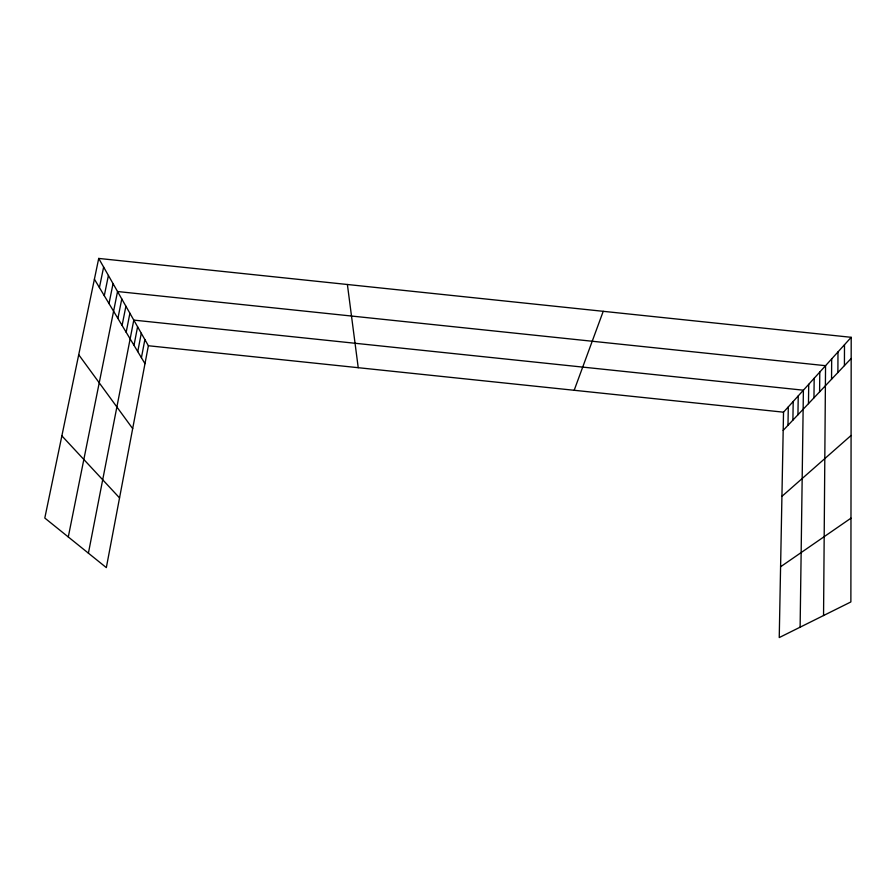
<?xml version="1.0" encoding="UTF-8"?>
<svg xmlns="http://www.w3.org/2000/svg" width="896" height="896" viewBox="0 0 896 896"><rect width="100%" height="100%" fill="white"/><g stroke="black" fill="none" stroke-linecap="round" stroke-linejoin="round"><path stroke-width="1.34" d="M851.2 337.31L850.875 601.944L779.24 637.571L783.53 412.182L851.2 337.31L98.717 258.429L44.8 518.045L106.333 567.616L148.378 345.744L98.717 258.429M844.424 365.613L844.491 344.736M837.894 372.534L837.984 351.926M823.547 615.541L825.552 365.691L117.544 291.525L68.286 536.962M831.544 379.243L831.678 358.915M819.594 391.888L819.784 372.075M813.96 397.846L814.173 378.28M808.472 403.648L808.718 384.317M800.117 627.189L803.398 390.197L133.795 320.107L88.402 553.179M797.944 414.781L798.235 395.909M787.976 425.32L788.301 406.896M792.893 420.123L793.206 401.475M141.422 357.717L144.872 339.584M133.997 345.33L137.592 326.771M137.76 351.602L141.277 333.267M126.168 332.259L129.898 313.253M122.091 325.438L125.899 306.219M117.902 318.438L121.778 298.973M109.01 303.587L113.042 283.618M104.283 295.702L108.416 275.475M99.422 287.571L103.634 267.086M574.179 390.286L603.232 311.315M783.182 430.394L851.178 358.478M781.928 496.362L851.077 435.467M780.595 566.765L850.976 518.168M148.378 345.744L783.53 412.182M61.869 435.848L119.549 497.907M78.714 354.715L132.675 428.602M94.405 279.194L144.984 363.675M347.39 284.491L358.232 367.696"/></g></svg>
